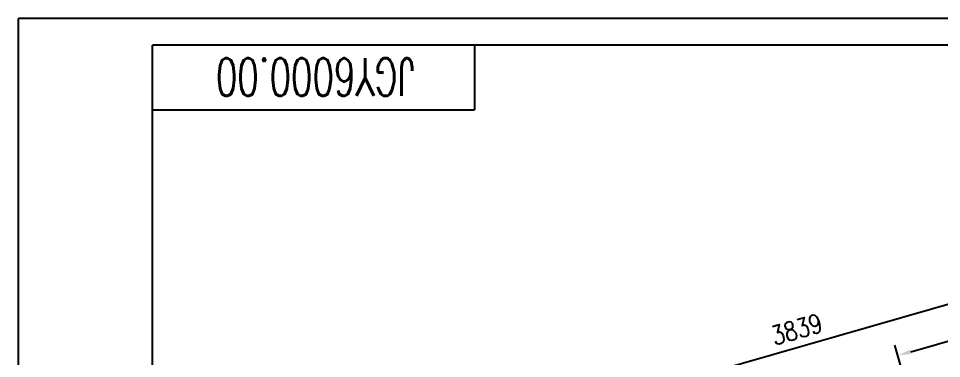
# Model space of a CAD drawing. Header units: inches. Extents: x -625 to 9875, y -125 to 7300.
# Drawn here: x -625 to 3676, y 5717 to 7300 of the extents above; entities that cross this region are included whole.
import ezdxf
from ezdxf.enums import TextEntityAlignment as Align

# ---------------------------------------------------------------- set-up
doc = ezdxf.new("R2010")
doc.units = ezdxf.units.IN
doc.header["$LTSCALE"] = 250
for name, color, linetype in [('1轮廓实线层', 7, 'Continuous'), ('2细线层', 4, 'Continuous'), ('6文字层', 3, 'Continuous'), ('图框层', 7, 'Continuous')]:
    doc.layers.add(name, color=color, linetype=linetype)
doc.styles.add('PC_TEXTSTYLE', font='romans.shx', dxfattribs={"width": 0.667, "bigfont": 'hzfs.shx'})
doc.styles.add('TH_GBDIM', font='romans.shx', dxfattribs={"width": 0.8, "bigfont": 'gbcbig.shx'})
doc.dimstyles.new('TH_GBDIM', dxfattribs={"dimscale": 25, "dimtxt": 3.5, "dimasz": 2.5, "dimexe": 2, "dimexo": 0, "dimgap": 1.5, "dimtad": 1, "dimdec": 1, "dimzin": 0, "dimdsep": 46, "dimtxsty": 'TH_GBDIM', "dimcen": 2.5, "dimclrd": 130, "dimclre": 130, "dimclrt": 3, "dimadec": 0, "dimazin": 0, "dimtfac": 0.714286, "dimtdec": 1, "dimtmove": 0, "dimatfit": 3, "dimfxl": 0, "dimtzin": 0, "dimlwd": -1, "dimlwe": -1, "dimarcsym": 0})

# ---------------------------------------------------------------- blocks, each defined once
blk = doc.blocks.new('*D86')
at = {"layer": '1轮廓实线层', "color": 130}
for p, q in [((5234.9, 5026.1), (4854.7, 6351.9)), ((1238.1, 5262.8), (4808.4, 6286.6)), ((1544.4, 3967.8), (1164.2, 5293.7))]:
    blk.add_line(p, q, dxfattribs=at)
for points in [[(4805.5, 6296.6), (4811.3, 6276.6), (4868.5, 6303.8)], [(1235.2, 5272.8), (1240.9, 5252.8), (1178, 5245.6)]]:
    blk.add_solid(points, dxfattribs=at)
at = {"layer": 'Defpoints', "color": 0}
for p in [(4868.5, 6303.8), (5234.9, 5026.1), (1544.4, 3967.8)]:
    blk.add_point(p, dxfattribs=at)
at = {"layer": '1轮廓实线层', "color": 3, "insert": (3000.8, 5852.8), "char_height": 87.5, "attachment_point": 5, "rotation": 16, "style": 'TH_GBDIM'}
blk.add_mtext('3839{}{}', dxfattribs=at)
blk = doc.blocks.new('*D106')
at = {"layer": '1轮廓实线层', "color": 130}
for p, q in [((5272.8, 4893.7), (4900.4, 6192.7)), ((3532.3, 5748.4), (4854.1, 6127.4)), ((3830.9, 4480.3), (3458.5, 5779.3))]:
    blk.add_line(p, q, dxfattribs=at)
for points in [[(4851.2, 6137.4), (4856.9, 6117.4), (4914.1, 6144.6)], [(3529.5, 5758.4), (3535.2, 5738.4), (3472.2, 5731.2)]]:
    blk.add_solid(points, dxfattribs=at)
at = {"layer": 'Defpoints', "color": 0}
for p in [(4914.1, 6144.6), (5272.8, 4893.7), (3830.9, 4480.3)]:
    blk.add_point(p, dxfattribs=at)
at = {"layer": '1轮廓实线层', "color": 3, "insert": (4170.8, 6016), "char_height": 87.5, "attachment_point": 5, "rotation": 16, "style": 'TH_GBDIM'}
blk.add_mtext('1500.0', dxfattribs=at)
blk = doc.blocks.new('PC_TYDH_BLOCK')
at = {"layer": '2细线层', "linetype": 'Continuous'}
for p in [(60, 0), (0, -12)]:
    blk.add_line(p, (60, -12), dxfattribs=at)
at = {"layer": '6文字层', "style": 'PC_TEXTSTYLE', "width": 1.815486}
blk.add_attdef('图样代号', text='', height=7, rotation=180, dxfattribs=at).set_placement((58.24, -2.4), (2.35, -2.4), align=Align.FIT)

msp = doc.modelspace()

# ---------------------------------------------------------------- linework, layer by layer
at = {"layer": '2细线层'}
for p in [(-625, -125), (9875, 7300)]:
    msp.add_line(p, (-625, 7300), dxfattribs=at)
at = {"layer": '图框层'}
for p in [(0, 0), (9750, 7175)]:
    msp.add_line(p, (0, 7175), dxfattribs=at)

# ---------------------------------------------------------------- block references
ref = msp.add_blockref('PC_TYDH_BLOCK', (0, 7175), dxfattribs=dict(at, xscale=25, yscale=25, zscale=25))
ref.add_attrib('图样代号', 'JGY6000.00', dxfattribs={"layer": '6文字层', "height": 175, "rotation": 180, "style": 'PC_TEXTSTYLE', "width": 0.667}).set_placement((757.32, 7114.92), align=Align.CENTER)

# ---------------------------------------------------------------- dimensions: what is measured, and where the dimension line sits
at = {"layer": '1轮廓实线层'}
dim = msp.add_aligned_dim(p1=(1544.39, 3967.84), p2=(5234.88, 5026.07), distance=1329.26, text='<>{}{}', dimstyle='TH_GBDIM', override={"dimgap": 1.5, "dimtad": 1, "dimjust": 0, "dimdec": 0, "dimlfac": 1, "dimse1": 0, "dimse2": 0, "dimsd1": 0, "dimsd2": 0}, dxfattribs=at)
dim.commit()
dim.dimension.update_dxf_attribs({"geometry": '*D86', "text_midpoint": (3000.85, 5852.82)})
dim = msp.add_aligned_dim(p1=(3830.94, 4480.29), p2=(5272.83, 4893.74), distance=1301.32, dimstyle='TH_GBDIM', dxfattribs=at)
dim.commit()
dim.dimension.update_dxf_attribs({"geometry": '*D106', "text_midpoint": (4170.8, 6016.02)})

doc.saveas('drawing.dxf')
